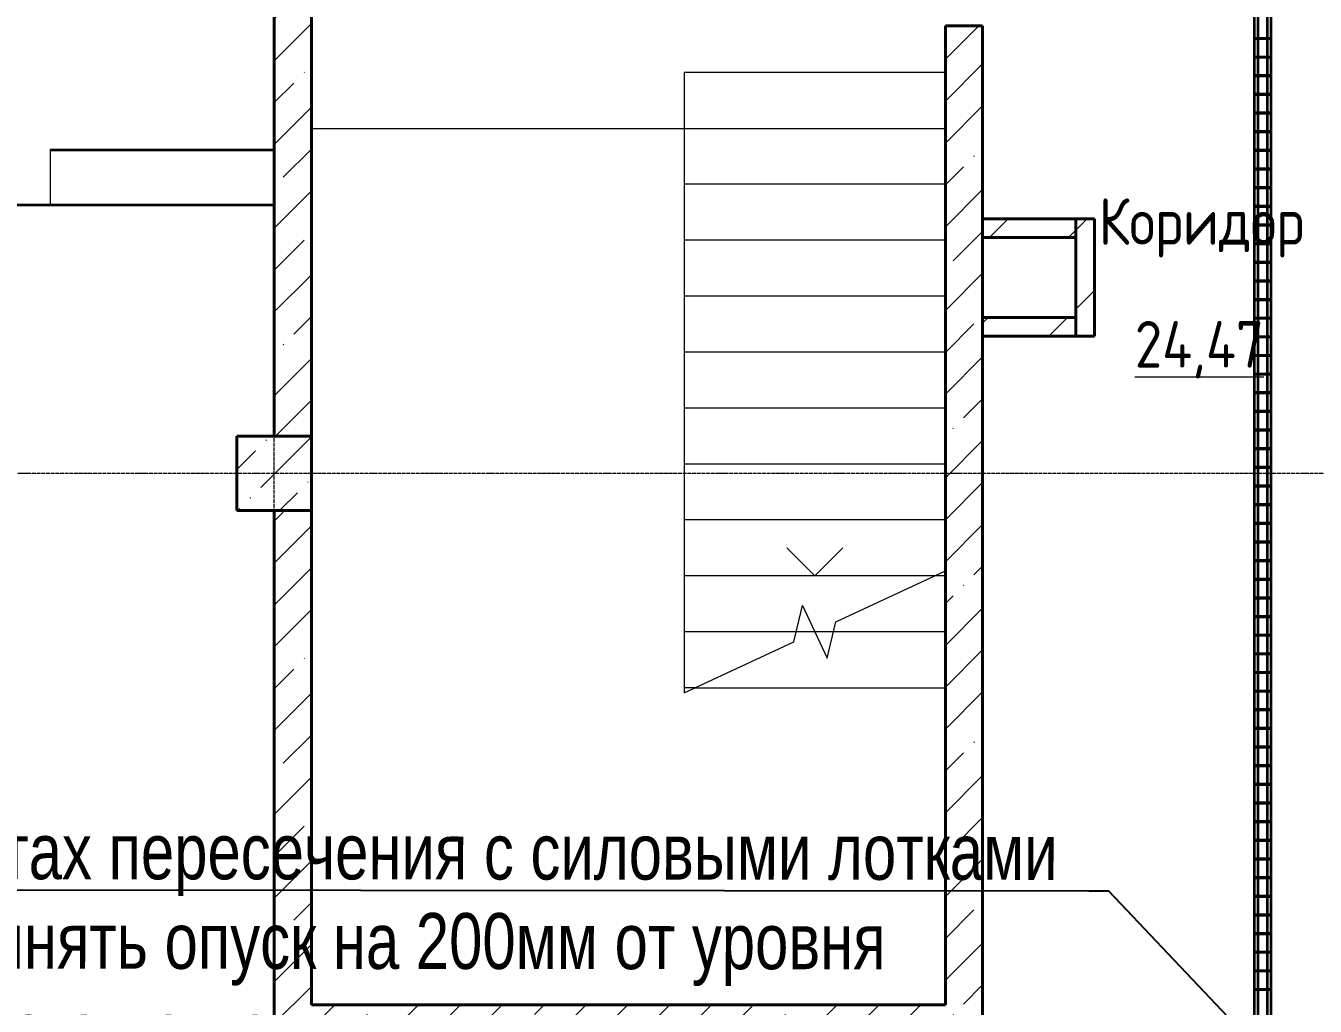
# Model space of a CAD drawing. Header units: millimetres. Extents: x 0 to 351840, y -132678 to 32417.
# Drawn here: x 325052 to 331967, y -38346 to -33088 of the extents above; entities that cross this region are included whole.
import ezdxf
from ezdxf import colors
from ezdxf.entities.mleader import LeaderData, LeaderLine
from ezdxf.math import Vec2, Vec3

# ---------------------------------------------------------------- set-up
doc = ezdxf.new("R2010")
doc.units = ezdxf.units.MM
doc.linetypes.add('BI_линия_сетки', pattern=[25, 20, -2.5, 0, -2.5])
for name, color, linetype, lineweight in [('E-CABL-TRAY-IDEN', 7, 'Continuous', 9), ('Лестницы', 7, 'Continuous', 18), ('Марки помещений', 7, 'Continuous', 20), ('Несущие колонны', 7, 'Continuous', 18), ('Оси', 7, 'Continuous', 9), ('Перекрытие', 7, 'Continuous', 18), ('Стены внутренние', 7, 'Continuous', 18), ('Стены наружные', 7, 'Continuous', 18), ('Стены несущие', 7, 'Continuous', 18), ('Стрелки вверх', 7, 'Continuous', 9)]:
    doc.layers.add(name, color=color, linetype=linetype, lineweight=lineweight)
doc.styles.add('GOST Common_1', font='GOST Common.ttf', dxfattribs={"width": 0.9, "height": 250})
doc.styles.add('новый', font='Шрифт GOST2304A.ttf', dxfattribs={"width": 0.8, "height": 250})
pattern_1 = [(45, (2e-10, 1e-10), (-224.5064, 224.5064), []), (45, (224.5, 1e-10), (-224.5064, 224.5064), [396.875, -79.375, 3.353, -76.022])]
pattern_2 = [(45, (2e-10, 1e-10), (-212.132, 212.132), [])]
pattern_3 = [(0, (2e-10, 1e-10), (1625.6, 406.4), [67.056, -1152.144, 67.056, -1152.144, -6502.4]), (0, (2e-10, 1e-10), (1625.6, 406.4), [-2438.4, 67.056, -2371.344, 67.056, -1152.144, -2844.8]), (0, (2e-10, 1e-10), (1625.6, 406.4), [-6096, 67.056, -745.744, 67.056, -1964.944]), (120, (609.6, 203.2), (-1164.7527, 1204.611), [67.056, -1152.144, 67.056, -1152.144, -6502.4]), (120, (609.6, 203.2), (-1164.7527, 1204.611), [-2438.4, 67.056, -2371.344, 67.056, -1152.144, -2844.8]), (120, (609.6, 203.2), (-1164.7527, 1204.611), [-6096, 67.056, -745.744, 67.056, -1964.944]), (240, (812.8, 1016), (-460.8473, -1611.011), [67.056, -1152.144, 67.056, -1152.144, -6502.4]), (240, (812.8, 1016), (-460.8473, -1611.011), [-2438.4, 67.056, -2371.344, 67.056, -1152.144, -2844.8]), (240, (812.8, 1016), (-460.8473, -1611.011), [-6096, 67.056, -745.744, 67.056, -1964.944])]

# ---------------------------------------------------------------- blocks, each defined once
blk = doc.blocks.new('*U49')
at = {"color": 0, "linetype": 'ByBlock', "lineweight": -2}
for p, q in [((12612.4, 47.5), (187, 47.5)), ((287.3, 42.5), (12612.4, 42.5)), ((12612.4, 27.5), (292.3, 27.5)), ((292.3, 22.5), (12612.4, 22.5)), ((3387.3, 42.5), (3387.3, 41.5)), ((3387.3, 41.5), (3387.3, 40)), ((3387.3, 40), (3387.3, 37.5)), ((3387.3, 37.5), (3387.3, -37.5)), ((3392.3, 41.5), (3392.3, 42.5)), ((3392.3, 40), (3392.3, 41.5)), ((3392.3, 37.5), (3392.3, 40)), ((3392.3, -37.5), (3392.3, 37.5)), ((3487.3, 42.5), (3487.3, 41.5)), ((3487.3, 41.5), (3487.3, 40)), ((3487.3, 40), (3487.3, 37.5)), ((3487.3, 37.5), (3487.3, -37.5)), ((3492.3, 41.5), (3492.3, 42.5)), ((3492.3, 40), (3492.3, 41.5)), ((3492.3, 37.5), (3492.3, 40)), ((3492.3, -37.5), (3492.3, 37.5)), ((3587.3, 42.5), (3587.3, 41.5)), ((3587.3, 41.5), (3587.3, 40)), ((3587.3, 40), (3587.3, 37.5)), ((3587.3, 37.5), (3587.3, -37.5)), ((3592.3, 41.5), (3592.3, 42.5)), ((3592.3, 40), (3592.3, 41.5)), ((3592.3, 37.5), (3592.3, 40)), ((3592.3, -37.5), (3592.3, 37.5)), ((3687.3, 42.5), (3687.3, 41.5)), ((3687.3, 41.5), (3687.3, 40)), ((3687.3, 40), (3687.3, 37.5)), ((3687.3, 37.5), (3687.3, -37.5)), ((3692.3, 41.5), (3692.3, 42.5)), ((3692.3, 40), (3692.3, 41.5)), ((3692.3, 37.5), (3692.3, 40)), ((3692.3, -37.5), (3692.3, 37.5)), ((3787.3, 42.5), (3787.3, 41.5)), ((3787.3, 41.5), (3787.3, 40)), ((3787.3, 40), (3787.3, 37.5)), ((3787.3, 37.5), (3787.3, -37.5)), ((3792.3, 41.5), (3792.3, 42.5)), ((3792.3, 40), (3792.3, 41.5)), ((3792.3, 37.5), (3792.3, 40)), ((3792.3, -37.5), (3792.3, 37.5)), ((3887.3, 42.5), (3887.3, 41.5)), ((3887.3, 41.5), (3887.3, 40)), ((3887.3, 40), (3887.3, 37.5)), ((3887.3, 37.5), (3887.3, -37.5)), ((3892.3, 41.5), (3892.3, 42.5)), ((3892.3, 40), (3892.3, 41.5)), ((3892.3, 37.5), (3892.3, 40)), ((3892.3, -37.5), (3892.3, 37.5)), ((3987.3, 42.5), (3987.3, 41.5)), ((3987.3, 41.5), (3987.3, 40)), ((3987.3, 40), (3987.3, 37.5)), ((3987.3, 37.5), (3987.3, -37.5)), ((3992.3, 41.5), (3992.3, 42.5)), ((3992.3, 40), (3992.3, 41.5)), ((3992.3, 37.5), (3992.3, 40)), ((3992.3, -37.5), (3992.3, 37.5)), ((4087.3, 42.5), (4087.3, 41.5)), ((4087.3, 41.5), (4087.3, 40)), ((4087.3, 40), (4087.3, 37.5)), ((4087.3, 37.5), (4087.3, -37.5)), ((4092.3, 41.5), (4092.3, 42.5)), ((4092.3, 40), (4092.3, 41.5)), ((4092.3, 37.5), (4092.3, 40)), ((4092.3, -37.5), (4092.3, 37.5)), ((4187.3, 42.5), (4187.3, 41.5)), ((4187.3, 41.5), (4187.3, 40)), ((4187.3, 40), (4187.3, 37.5)), ((4187.3, 37.5), (4187.3, -37.5)), ((4192.3, 41.5), (4192.3, 42.5)), ((4192.3, 40), (4192.3, 41.5)), ((4192.3, 37.5), (4192.3, 40)), ((4192.3, -37.5), (4192.3, 37.5)), ((4287.3, 42.5), (4287.3, 41.5)), ((4287.3, 41.5), (4287.3, 40)), ((4287.3, 40), (4287.3, 37.5)), ((4287.3, 37.5), (4287.3, -37.5)), ((4292.3, 41.5), (4292.3, 42.5)), ((4292.3, 40), (4292.3, 41.5)), ((4292.3, 37.5), (4292.3, 40)), ((4292.3, -37.5), (4292.3, 37.5)), ((4387.3, 42.5), (4387.3, 41.5)), ((4387.3, 41.5), (4387.3, 40)), ((4387.3, 40), (4387.3, 37.5)), ((4387.3, 37.5), (4387.3, -37.5)), ((4392.3, 41.5), (4392.3, 42.5)), ((4392.3, 40), (4392.3, 41.5)), ((4392.3, 37.5), (4392.3, 40)), ((4392.3, -37.5), (4392.3, 37.5)), ((4487.3, 42.5), (4487.3, 41.5)), ((4487.3, 41.5), (4487.3, 40)), ((4487.3, 40), (4487.3, 37.5)), ((4487.3, 37.5), (4487.3, -37.5)), ((4492.3, 41.5), (4492.3, 42.5)), ((4492.3, 40), (4492.3, 41.5)), ((4492.3, 37.5), (4492.3, 40)), ((4492.3, -37.5), (4492.3, 37.5)), ((4587.3, 42.5), (4587.3, 41.5)), ((4587.3, 41.5), (4587.3, 40)), ((4587.3, 40), (4587.3, 37.5)), ((4587.3, 37.5), (4587.3, -37.5)), ((4592.3, 41.5), (4592.3, 42.5)), ((4592.3, 40), (4592.3, 41.5)), ((4592.3, 37.5), (4592.3, 40)), ((4592.3, -37.5), (4592.3, 37.5)), ((4687.3, 42.5), (4687.3, 41.5)), ((4687.3, 41.5), (4687.3, 40)), ((4687.3, 40), (4687.3, 37.5)), ((4687.3, 37.5), (4687.3, -37.5)), ((4692.3, 41.5), (4692.3, 42.5)), ((4692.3, 40), (4692.3, 41.5)), ((4692.3, 37.5), (4692.3, 40)), ((4692.3, -37.5), (4692.3, 37.5)), ((4787.3, 42.5), (4787.3, 41.5)), ((4787.3, 41.5), (4787.3, 40)), ((4787.3, 40), (4787.3, 37.5)), ((4787.3, 37.5), (4787.3, -37.5)), ((4792.3, 41.5), (4792.3, 42.5)), ((4792.3, 40), (4792.3, 41.5)), ((4792.3, 37.5), (4792.3, 40)), ((4792.3, -37.5), (4792.3, 37.5)), ((4887.3, 42.5), (4887.3, 41.5)), ((4887.3, 41.5), (4887.3, 40)), ((4887.3, 40), (4887.3, 37.5)), ((4887.3, 37.5), (4887.3, -37.5)), ((4892.3, 41.5), (4892.3, 42.5)), ((4892.3, 40), (4892.3, 41.5)), ((4892.3, 37.5), (4892.3, 40)), ((4892.3, -37.5), (4892.3, 37.5)), ((4987.3, 42.5), (4987.3, 41.5)), ((4987.3, 41.5), (4987.3, 40)), ((4987.3, 40), (4987.3, 37.5)), ((4987.3, 37.5), (4987.3, -37.5)), ((4992.3, 41.5), (4992.3, 42.5)), ((4992.3, 40), (4992.3, 41.5)), ((4992.3, 37.5), (4992.3, 40)), ((4992.3, -37.5), (4992.3, 37.5)), ((5087.3, 42.5), (5087.3, 41.5)), ((5087.3, 41.5), (5087.3, 40)), ((5087.3, 40), (5087.3, 37.5)), ((5087.3, 37.5), (5087.3, -37.5)), ((5092.3, 41.5), (5092.3, 42.5)), ((5092.3, 40), (5092.3, 41.5)), ((5092.3, 37.5), (5092.3, 40)), ((5092.3, -37.5), (5092.3, 37.5)), ((5187.3, 42.5), (5187.3, 41.5)), ((5187.3, 41.5), (5187.3, 40)), ((5187.3, 40), (5187.3, 37.5)), ((5187.3, 37.5), (5187.3, -37.5)), ((5192.3, 41.5), (5192.3, 42.5)), ((5192.3, 40), (5192.3, 41.5)), ((5192.3, 37.5), (5192.3, 40)), ((5192.3, -37.5), (5192.3, 37.5)), ((5287.3, 42.5), (5287.3, 41.5)), ((5287.3, 41.5), (5287.3, 40)), ((5287.3, 40), (5287.3, 37.5)), ((5287.3, 37.5), (5287.3, -37.5)), ((5292.3, 41.5), (5292.3, 42.5)), ((5292.3, 40), (5292.3, 41.5)), ((5292.3, 37.5), (5292.3, 40)), ((5292.3, -37.5), (5292.3, 37.5)), ((5387.3, 42.5), (5387.3, 41.5)), ((5387.3, 41.5), (5387.3, 40)), ((5387.3, 40), (5387.3, 37.5)), ((5387.3, 37.5), (5387.3, -37.5)), ((5392.3, 41.5), (5392.3, 42.5)), ((5392.3, 40), (5392.3, 41.5)), ((5392.3, 37.5), (5392.3, 40)), ((5392.3, -37.5), (5392.3, 37.5)), ((5487.3, 42.5), (5487.3, 41.5)), ((5487.3, 41.5), (5487.3, 40)), ((5487.3, 40), (5487.3, 37.5)), ((5487.3, 37.5), (5487.3, -37.5)), ((5492.3, 41.5), (5492.3, 42.5)), ((5492.3, 40), (5492.3, 41.5)), ((5492.3, 37.5), (5492.3, 40)), ((5492.3, -37.5), (5492.3, 37.5)), ((5587.3, 42.5), (5587.3, 41.5)), ((5587.3, 41.5), (5587.3, 40)), ((5587.3, 40), (5587.3, 37.5)), ((5587.3, 37.5), (5587.3, -37.5)), ((5592.3, 41.5), (5592.3, 42.5)), ((5592.3, 40), (5592.3, 41.5)), ((5592.3, 37.5), (5592.3, 40)), ((5592.3, -37.5), (5592.3, 37.5)), ((5687.3, 42.5), (5687.3, 41.5)), ((5687.3, 41.5), (5687.3, 40)), ((5687.3, 40), (5687.3, 37.5)), ((5687.3, 37.5), (5687.3, -37.5)), ((5692.3, 41.5), (5692.3, 42.5)), ((5692.3, 40), (5692.3, 41.5)), ((5692.3, 37.5), (5692.3, 40)), ((5692.3, -37.5), (5692.3, 37.5)), ((5787.3, 42.5), (5787.3, 41.5)), ((5787.3, 41.5), (5787.3, 40)), ((5787.3, 40), (5787.3, 37.5)), ((5787.3, 37.5), (5787.3, -37.5)), ((5792.3, 41.5), (5792.3, 42.5)), ((5792.3, 40), (5792.3, 41.5)), ((5792.3, 37.5), (5792.3, 40)), ((5792.3, -37.5), (5792.3, 37.5)), ((5887.3, 42.5), (5887.3, 41.5)), ((5887.3, 41.5), (5887.3, 40)), ((5887.3, 40), (5887.3, 37.5)), ((5887.3, 37.5), (5887.3, -37.5)), ((5892.3, 41.5), (5892.3, 42.5)), ((5892.3, 40), (5892.3, 41.5)), ((5892.3, 37.5), (5892.3, 40)), ((5892.3, -37.5), (5892.3, 37.5)), ((5987.3, 42.5), (5987.3, 41.5)), ((5987.3, 41.5), (5987.3, 40)), ((5987.3, 40), (5987.3, 37.5)), ((5987.3, 37.5), (5987.3, -37.5)), ((5992.3, 41.5), (5992.3, 42.5)), ((5992.3, 40), (5992.3, 41.5)), ((5992.3, 37.5), (5992.3, 40)), ((5992.3, -37.5), (5992.3, 37.5)), ((6087.3, 42.5), (6087.3, 41.5)), ((6087.3, 41.5), (6087.3, 40)), ((6087.3, 40), (6087.3, 37.5)), ((6087.3, 37.5), (6087.3, -37.5)), ((6092.3, 41.5), (6092.3, 42.5)), ((6092.3, 40), (6092.3, 41.5)), ((6092.3, 37.5), (6092.3, 40)), ((6092.3, -37.5), (6092.3, 37.5)), ((6187.3, 42.5), (6187.3, 41.5)), ((6187.3, 41.5), (6187.3, 40)), ((6187.3, 40), (6187.3, 37.5)), ((6187.3, 37.5), (6187.3, -37.5)), ((6192.3, 41.5), (6192.3, 42.5)), ((6192.3, 40), (6192.3, 41.5)), ((6192.3, 37.5), (6192.3, 40)), ((6192.3, -37.5), (6192.3, 37.5)), ((6287.3, 42.5), (6287.3, 41.5)), ((6287.3, 41.5), (6287.3, 40)), ((6287.3, 40), (6287.3, 37.5)), ((6287.3, 37.5), (6287.3, -37.5)), ((6292.3, 41.5), (6292.3, 42.5)), ((6292.3, 40), (6292.3, 41.5)), ((6292.3, 37.5), (6292.3, 40)), ((6292.3, -37.5), (6292.3, 37.5)), ((6387.3, 42.5), (6387.3, 41.5)), ((6387.3, 41.5), (6387.3, 40)), ((6387.3, 40), (6387.3, 37.5)), ((6387.3, 37.5), (6387.3, -37.5)), ((6392.3, 41.5), (6392.3, 42.5)), ((6392.3, 40), (6392.3, 41.5)), ((6392.3, 37.5), (6392.3, 40)), ((6392.3, -37.5), (6392.3, 37.5)), ((6487.3, 42.5), (6487.3, 41.5)), ((6487.3, 41.5), (6487.3, 40)), ((6487.3, 40), (6487.3, 37.5)), ((6487.3, 37.5), (6487.3, -37.5)), ((6492.3, 41.5), (6492.3, 42.5)), ((6492.3, 40), (6492.3, 41.5)), ((6492.3, 37.5), (6492.3, 40)), ((6492.3, -37.5), (6492.3, 37.5)), ((6587.3, 42.5), (6587.3, 41.5)), ((6587.3, 41.5), (6587.3, 40)), ((6587.3, 40), (6587.3, 37.5)), ((6587.3, 37.5), (6587.3, -37.5)), ((6592.3, 41.5), (6592.3, 42.5)), ((6592.3, 40), (6592.3, 41.5)), ((6592.3, 37.5), (6592.3, 40)), ((6592.3, -37.5), (6592.3, 37.5)), ((6687.3, 42.5), (6687.3, 41.5)), ((6687.3, 41.5), (6687.3, 40)), ((6687.3, 40), (6687.3, 37.5)), ((6687.3, 37.5), (6687.3, -37.5)), ((6692.3, 41.5), (6692.3, 42.5)), ((6692.3, 40), (6692.3, 41.5)), ((6692.3, 37.5), (6692.3, 40)), ((6692.3, -37.5), (6692.3, 37.5)), ((6787.3, 42.5), (6787.3, 41.5)), ((6787.3, 41.5), (6787.3, 40)), ((6787.3, 40), (6787.3, 37.5)), ((6787.3, 37.5), (6787.3, -37.5)), ((6792.3, 41.5), (6792.3, 42.5)), ((6792.3, 40), (6792.3, 41.5)), ((6792.3, 37.5), (6792.3, 40)), ((6792.3, -37.5), (6792.3, 37.5)), ((6887.3, 42.5), (6887.3, 41.5)), ((6887.3, 41.5), (6887.3, 40)), ((6887.3, 40), (6887.3, 37.5)), ((6887.3, 37.5), (6887.3, -37.5)), ((6892.3, 41.5), (6892.3, 42.5)), ((6892.3, 40), (6892.3, 41.5)), ((6892.3, 37.5), (6892.3, 40)), ((6892.3, -37.5), (6892.3, 37.5)), ((6987.3, 42.5), (6987.3, 41.5)), ((6987.3, 41.5), (6987.3, 40)), ((6987.3, 40), (6987.3, 37.5)), ((6987.3, 37.5), (6987.3, -37.5)), ((6992.3, 41.5), (6992.3, 42.5)), ((6992.3, 40), (6992.3, 41.5)), ((6992.3, 37.5), (6992.3, 40)), ((6992.3, -37.5), (6992.3, 37.5)), ((7087.3, 42.5), (7087.3, 41.5)), ((7087.3, 41.5), (7087.3, 40)), ((7087.3, 40), (7087.3, 37.5)), ((7087.3, 37.5), (7087.3, -37.5)), ((7092.3, 41.5), (7092.3, 42.5)), ((7092.3, 40), (7092.3, 41.5)), ((7092.3, 37.5), (7092.3, 40)), ((7092.3, -37.5), (7092.3, 37.5)), ((7187.3, 42.5), (7187.3, 41.5)), ((7187.3, 41.5), (7187.3, 40)), ((7187.3, 40), (7187.3, 37.5)), ((7187.3, 37.5), (7187.3, -37.5)), ((7192.3, 41.5), (7192.3, 42.5)), ((7192.3, 40), (7192.3, 41.5)), ((7192.3, 37.5), (7192.3, 40)), ((7192.3, -37.5), (7192.3, 37.5)), ((7287.3, 42.5), (7287.3, 41.5)), ((7287.3, 41.5), (7287.3, 40)), ((7287.3, 40), (7287.3, 37.5)), ((7287.3, 37.5), (7287.3, -37.5)), ((7292.3, 41.5), (7292.3, 42.5)), ((7292.3, 40), (7292.3, 41.5)), ((7292.3, 37.5), (7292.3, 40)), ((7292.3, -37.5), (7292.3, 37.5)), ((7387.3, 42.5), (7387.3, 41.5)), ((7387.3, 41.5), (7387.3, 40)), ((7387.3, 40), (7387.3, 37.5)), ((7387.3, 37.5), (7387.3, -37.5)), ((7392.3, 41.5), (7392.3, 42.5)), ((7392.3, 40), (7392.3, 41.5)), ((7392.3, 37.5), (7392.3, 40)), ((7392.3, -37.5), (7392.3, 37.5)), ((7487.3, 42.5), (7487.3, 41.5)), ((7487.3, 41.5), (7487.3, 40)), ((7487.3, 40), (7487.3, 37.5)), ((7487.3, 37.5), (7487.3, -37.5)), ((7492.3, 41.5), (7492.3, 42.5)), ((7492.3, 40), (7492.3, 41.5)), ((7492.3, 37.5), (7492.3, 40)), ((7492.3, -37.5), (7492.3, 37.5)), ((7587.3, 42.5), (7587.3, 41.5)), ((7587.3, 41.5), (7587.3, 40)), ((7587.3, 40), (7587.3, 37.5)), ((7587.3, 37.5), (7587.3, -37.5)), ((7592.3, 41.5), (7592.3, 42.5)), ((7592.3, 40), (7592.3, 41.5)), ((7592.3, 37.5), (7592.3, 40)), ((7592.3, -37.5), (7592.3, 37.5)), ((7687.3, 42.5), (7687.3, 41.5)), ((7687.3, 41.5), (7687.3, 40)), ((7687.3, 40), (7687.3, 37.5)), ((7687.3, 37.5), (7687.3, -37.5)), ((7692.3, 41.5), (7692.3, 42.5)), ((7692.3, 40), (7692.3, 41.5)), ((7692.3, 37.5), (7692.3, 40)), ((7692.3, -37.5), (7692.3, 37.5)), ((7787.3, 42.5), (7787.3, 41.5)), ((7787.3, 41.5), (7787.3, 40)), ((7787.3, 40), (7787.3, 37.5)), ((7787.3, 37.5), (7787.3, -37.5)), ((7792.3, 41.5), (7792.3, 42.5)), ((7792.3, 40), (7792.3, 41.5)), ((7792.3, 37.5), (7792.3, 40)), ((7792.3, -37.5), (7792.3, 37.5)), ((7887.3, 42.5), (7887.3, 41.5)), ((7887.3, 41.5), (7887.3, 40)), ((7887.3, 40), (7887.3, 37.5)), ((7887.3, 37.5), (7887.3, -37.5)), ((7892.3, 41.5), (7892.3, 42.5)), ((7892.3, 40), (7892.3, 41.5)), ((7892.3, 37.5), (7892.3, 40)), ((7892.3, -37.5), (7892.3, 37.5)), ((7987.3, 42.5), (7987.3, 41.5)), ((7987.3, 41.5), (7987.3, 40)), ((7987.3, 40), (7987.3, 37.5)), ((7987.3, 37.5), (7987.3, -37.5)), ((7992.3, 41.5), (7992.3, 42.5)), ((7992.3, 40), (7992.3, 41.5)), ((7992.3, 37.5), (7992.3, 40)), ((7992.3, -37.5), (7992.3, 37.5)), ((8087.3, 42.5), (8087.3, 41.5)), ((8087.3, 41.5), (8087.3, 40)), ((8087.3, 40), (8087.3, 37.5)), ((8087.3, 37.5), (8087.3, -37.5)), ((8092.3, 41.5), (8092.3, 42.5)), ((8092.3, 40), (8092.3, 41.5)), ((8092.3, 37.5), (8092.3, 40)), ((8092.3, -37.5), (8092.3, 37.5)), ((8187.3, 42.5), (8187.3, 41.5)), ((8187.3, 41.5), (8187.3, 40)), ((8187.3, 40), (8187.3, 37.5)), ((8187.3, 37.5), (8187.3, -37.5)), ((8192.3, 41.5), (8192.3, 42.5)), ((8192.3, 40), (8192.3, 41.5)), ((8192.3, 37.5), (8192.3, 40)), ((8192.3, -37.5), (8192.3, 37.5)), ((8287.3, 42.5), (8287.3, 41.5)), ((8287.3, 41.5), (8287.3, 40)), ((8287.3, 40), (8287.3, 37.5)), ((8287.3, 37.5), (8287.3, -37.5)), ((8292.3, 41.5), (8292.3, 42.5)), ((8292.3, 40), (8292.3, 41.5)), ((8292.3, 37.5), (8292.3, 40)), ((8292.3, -37.5), (8292.3, 37.5)), ((8387.3, 42.5), (8387.3, 41.5)), ((8387.3, 41.5), (8387.3, 40)), ((8387.3, 40), (8387.3, 37.5)), ((8387.3, 37.5), (8387.3, -37.5)), ((8392.3, 41.5), (8392.3, 42.5)), ((8392.3, 40), (8392.3, 41.5)), ((8392.3, 37.5), (8392.3, 40)), ((8392.3, -37.5), (8392.3, 37.5)), ((8487.3, 42.5), (8487.3, 41.5)), ((8487.3, 41.5), (8487.3, 40)), ((8487.3, 40), (8487.3, 37.5)), ((8487.3, 37.5), (8487.3, -37.5)), ((8492.3, 41.5), (8492.3, 42.5)), ((8492.3, 40), (8492.3, 41.5)), ((8492.3, 37.5), (8492.3, 40)), ((8492.3, -37.5), (8492.3, 37.5)), ((187, -47.5), (12612.4, -47.5)), ((12612.4, -42.5), (287.3, -42.5)), ((12612.4, -22.5), (292.3, -22.5)), ((292.3, -27.5), (12612.4, -27.5)), ((3387.3, -37.5), (3387.3, -40)), ((3387.3, -40), (3387.3, -41.5)), ((3387.3, -41.5), (3387.3, -42.5)), ((3392.3, -40), (3392.3, -37.5)), ((3392.3, -41.5), (3392.3, -40)), ((3392.3, -42.5), (3392.3, -41.5)), ((3487.3, -37.5), (3487.3, -40)), ((3487.3, -40), (3487.3, -41.5)), ((3487.3, -41.5), (3487.3, -42.5)), ((3492.3, -40), (3492.3, -37.5)), ((3492.3, -41.5), (3492.3, -40)), ((3492.3, -42.5), (3492.3, -41.5)), ((3587.3, -37.5), (3587.3, -40)), ((3587.3, -40), (3587.3, -41.5)), ((3587.3, -41.5), (3587.3, -42.5)), ((3592.3, -40), (3592.3, -37.5)), ((3592.3, -41.5), (3592.3, -40)), ((3592.3, -42.5), (3592.3, -41.5)), ((3687.3, -37.5), (3687.3, -40)), ((3687.3, -40), (3687.3, -41.5)), ((3687.3, -41.5), (3687.3, -42.5)), ((3692.3, -40), (3692.3, -37.5)), ((3692.3, -41.5), (3692.3, -40)), ((3692.3, -42.5), (3692.3, -41.5)), ((3787.3, -37.5), (3787.3, -40)), ((3787.3, -40), (3787.3, -41.5)), ((3787.3, -41.5), (3787.3, -42.5)), ((3792.3, -40), (3792.3, -37.5)), ((3792.3, -41.5), (3792.3, -40)), ((3792.3, -42.5), (3792.3, -41.5)), ((3887.3, -37.5), (3887.3, -40)), ((3887.3, -40), (3887.3, -41.5)), ((3887.3, -41.5), (3887.3, -42.5)), ((3892.3, -40), (3892.3, -37.5)), ((3892.3, -41.5), (3892.3, -40)), ((3892.3, -42.5), (3892.3, -41.5)), ((3987.3, -37.5), (3987.3, -40)), ((3987.3, -40), (3987.3, -41.5)), ((3987.3, -41.5), (3987.3, -42.5)), ((3992.3, -40), (3992.3, -37.5)), ((3992.3, -41.5), (3992.3, -40)), ((3992.3, -42.5), (3992.3, -41.5)), ((4087.3, -37.5), (4087.3, -40)), ((4087.3, -40), (4087.3, -41.5)), ((4087.3, -41.5), (4087.3, -42.5)), ((4092.3, -40), (4092.3, -37.5)), ((4092.3, -41.5), (4092.3, -40)), ((4092.3, -42.5), (4092.3, -41.5)), ((4187.3, -37.5), (4187.3, -40)), ((4187.3, -40), (4187.3, -41.5)), ((4187.3, -41.5), (4187.3, -42.5)), ((4192.3, -40), (4192.3, -37.5)), ((4192.3, -41.5), (4192.3, -40)), ((4192.3, -42.5), (4192.3, -41.5)), ((4287.3, -37.5), (4287.3, -40)), ((4287.3, -40), (4287.3, -41.5)), ((4287.3, -41.5), (4287.3, -42.5)), ((4292.3, -40), (4292.3, -37.5)), ((4292.3, -41.5), (4292.3, -40)), ((4292.3, -42.5), (4292.3, -41.5)), ((4387.3, -37.5), (4387.3, -40)), ((4387.3, -40), (4387.3, -41.5)), ((4387.3, -41.5), (4387.3, -42.5)), ((4392.3, -40), (4392.3, -37.5)), ((4392.3, -41.5), (4392.3, -40)), ((4392.3, -42.5), (4392.3, -41.5)), ((4487.3, -37.5), (4487.3, -40)), ((4487.3, -40), (4487.3, -41.5)), ((4487.3, -41.5), (4487.3, -42.5)), ((4492.3, -40), (4492.3, -37.5)), ((4492.3, -41.5), (4492.3, -40)), ((4492.3, -42.5), (4492.3, -41.5)), ((4587.3, -37.5), (4587.3, -40)), ((4587.3, -40), (4587.3, -41.5)), ((4587.3, -41.5), (4587.3, -42.5)), ((4592.3, -40), (4592.3, -37.5)), ((4592.3, -41.5), (4592.3, -40)), ((4592.3, -42.5), (4592.3, -41.5)), ((4687.3, -37.5), (4687.3, -40)), ((4687.3, -40), (4687.3, -41.5)), ((4687.3, -41.5), (4687.3, -42.5)), ((4692.3, -40), (4692.3, -37.5)), ((4692.3, -41.5), (4692.3, -40)), ((4692.3, -42.5), (4692.3, -41.5)), ((4787.3, -37.5), (4787.3, -40)), ((4787.3, -40), (4787.3, -41.5)), ((4787.3, -41.5), (4787.3, -42.5)), ((4792.3, -40), (4792.3, -37.5)), ((4792.3, -41.5), (4792.3, -40)), ((4792.3, -42.5), (4792.3, -41.5)), ((4887.3, -37.5), (4887.3, -40)), ((4887.3, -40), (4887.3, -41.5)), ((4887.3, -41.5), (4887.3, -42.5)), ((4892.3, -40), (4892.3, -37.5)), ((4892.3, -41.5), (4892.3, -40)), ((4892.3, -42.5), (4892.3, -41.5)), ((4987.3, -37.5), (4987.3, -40)), ((4987.3, -40), (4987.3, -41.5)), ((4987.3, -41.5), (4987.3, -42.5)), ((4992.3, -40), (4992.3, -37.5)), ((4992.3, -41.5), (4992.3, -40)), ((4992.3, -42.5), (4992.3, -41.5)), ((5087.3, -37.5), (5087.3, -40)), ((5087.3, -40), (5087.3, -41.5)), ((5087.3, -41.5), (5087.3, -42.5)), ((5092.3, -40), (5092.3, -37.5)), ((5092.3, -41.5), (5092.3, -40)), ((5092.3, -42.5), (5092.3, -41.5)), ((5187.3, -37.5), (5187.3, -40)), ((5187.3, -40), (5187.3, -41.5)), ((5187.3, -41.5), (5187.3, -42.5)), ((5192.3, -40), (5192.3, -37.5)), ((5192.3, -41.5), (5192.3, -40)), ((5192.3, -42.5), (5192.3, -41.5)), ((5287.3, -37.5), (5287.3, -40)), ((5287.3, -40), (5287.3, -41.5)), ((5287.3, -41.5), (5287.3, -42.5)), ((5292.3, -40), (5292.3, -37.5)), ((5292.3, -41.5), (5292.3, -40)), ((5292.3, -42.5), (5292.3, -41.5)), ((5387.3, -37.5), (5387.3, -40)), ((5387.3, -40), (5387.3, -41.5)), ((5387.3, -41.5), (5387.3, -42.5)), ((5392.3, -40), (5392.3, -37.5)), ((5392.3, -41.5), (5392.3, -40)), ((5392.3, -42.5), (5392.3, -41.5)), ((5487.3, -37.5), (5487.3, -40)), ((5487.3, -40), (5487.3, -41.5)), ((5487.3, -41.5), (5487.3, -42.5)), ((5492.3, -40), (5492.3, -37.5)), ((5492.3, -41.5), (5492.3, -40)), ((5492.3, -42.5), (5492.3, -41.5)), ((5587.3, -37.5), (5587.3, -40)), ((5587.3, -40), (5587.3, -41.5)), ((5587.3, -41.5), (5587.3, -42.5)), ((5592.3, -40), (5592.3, -37.5)), ((5592.3, -41.5), (5592.3, -40)), ((5592.3, -42.5), (5592.3, -41.5)), ((5687.3, -37.5), (5687.3, -40)), ((5687.3, -40), (5687.3, -41.5)), ((5687.3, -41.5), (5687.3, -42.5)), ((5692.3, -40), (5692.3, -37.5)), ((5692.3, -41.5), (5692.3, -40)), ((5692.3, -42.5), (5692.3, -41.5)), ((5787.3, -37.5), (5787.3, -40)), ((5787.3, -40), (5787.3, -41.5)), ((5787.3, -41.5), (5787.3, -42.5)), ((5792.3, -40), (5792.3, -37.5)), ((5792.3, -41.5), (5792.3, -40)), ((5792.3, -42.5), (5792.3, -41.5)), ((5887.3, -37.5), (5887.3, -40)), ((5887.3, -40), (5887.3, -41.5)), ((5887.3, -41.5), (5887.3, -42.5)), ((5892.3, -40), (5892.3, -37.5)), ((5892.3, -41.5), (5892.3, -40)), ((5892.3, -42.5), (5892.3, -41.5)), ((5987.3, -37.5), (5987.3, -40)), ((5987.3, -40), (5987.3, -41.5)), ((5987.3, -41.5), (5987.3, -42.5)), ((5992.3, -40), (5992.3, -37.5)), ((5992.3, -41.5), (5992.3, -40)), ((5992.3, -42.5), (5992.3, -41.5)), ((6087.3, -37.5), (6087.3, -40)), ((6087.3, -40), (6087.3, -41.5)), ((6087.3, -41.5), (6087.3, -42.5)), ((6092.3, -40), (6092.3, -37.5)), ((6092.3, -41.5), (6092.3, -40)), ((6092.3, -42.5), (6092.3, -41.5)), ((6187.3, -37.5), (6187.3, -40)), ((6187.3, -40), (6187.3, -41.5)), ((6187.3, -41.5), (6187.3, -42.5)), ((6192.3, -40), (6192.3, -37.5)), ((6192.3, -41.5), (6192.3, -40)), ((6192.3, -42.5), (6192.3, -41.5)), ((6287.3, -37.5), (6287.3, -40)), ((6287.3, -40), (6287.3, -41.5)), ((6287.3, -41.5), (6287.3, -42.5)), ((6292.3, -40), (6292.3, -37.5)), ((6292.3, -41.5), (6292.3, -40)), ((6292.3, -42.5), (6292.3, -41.5)), ((6387.3, -37.5), (6387.3, -40)), ((6387.3, -40), (6387.3, -41.5)), ((6387.3, -41.5), (6387.3, -42.5)), ((6392.3, -40), (6392.3, -37.5)), ((6392.3, -41.5), (6392.3, -40)), ((6392.3, -42.5), (6392.3, -41.5)), ((6487.3, -37.5), (6487.3, -40)), ((6487.3, -40), (6487.3, -41.5)), ((6487.3, -41.5), (6487.3, -42.5)), ((6492.3, -40), (6492.3, -37.5)), ((6492.3, -41.5), (6492.3, -40)), ((6492.3, -42.5), (6492.3, -41.5)), ((6587.3, -37.5), (6587.3, -40)), ((6587.3, -40), (6587.3, -41.5)), ((6587.3, -41.5), (6587.3, -42.5)), ((6592.3, -40), (6592.3, -37.5)), ((6592.3, -41.5), (6592.3, -40)), ((6592.3, -42.5), (6592.3, -41.5)), ((6687.3, -37.5), (6687.3, -40)), ((6687.3, -40), (6687.3, -41.5)), ((6687.3, -41.5), (6687.3, -42.5)), ((6692.3, -40), (6692.3, -37.5)), ((6692.3, -41.5), (6692.3, -40)), ((6692.3, -42.5), (6692.3, -41.5)), ((6787.3, -37.5), (6787.3, -40)), ((6787.3, -40), (6787.3, -41.5)), ((6787.3, -41.5), (6787.3, -42.5)), ((6792.3, -40), (6792.3, -37.5)), ((6792.3, -41.5), (6792.3, -40)), ((6792.3, -42.5), (6792.3, -41.5)), ((6887.3, -37.5), (6887.3, -40)), ((6887.3, -40), (6887.3, -41.5)), ((6887.3, -41.5), (6887.3, -42.5)), ((6892.3, -40), (6892.3, -37.5)), ((6892.3, -41.5), (6892.3, -40)), ((6892.3, -42.5), (6892.3, -41.5)), ((6987.3, -37.5), (6987.3, -40)), ((6987.3, -40), (6987.3, -41.5)), ((6987.3, -41.5), (6987.3, -42.5)), ((6992.3, -40), (6992.3, -37.5)), ((6992.3, -41.5), (6992.3, -40)), ((6992.3, -42.5), (6992.3, -41.5)), ((7087.3, -37.5), (7087.3, -40)), ((7087.3, -40), (7087.3, -41.5)), ((7087.3, -41.5), (7087.3, -42.5)), ((7092.3, -40), (7092.3, -37.5)), ((7092.3, -41.5), (7092.3, -40)), ((7092.3, -42.5), (7092.3, -41.5)), ((7187.3, -37.5), (7187.3, -40)), ((7187.3, -40), (7187.3, -41.5)), ((7187.3, -41.5), (7187.3, -42.5)), ((7192.3, -40), (7192.3, -37.5)), ((7192.3, -41.5), (7192.3, -40)), ((7192.3, -42.5), (7192.3, -41.5)), ((7287.3, -37.5), (7287.3, -40)), ((7287.3, -40), (7287.3, -41.5)), ((7287.3, -41.5), (7287.3, -42.5)), ((7292.3, -40), (7292.3, -37.5)), ((7292.3, -41.5), (7292.3, -40)), ((7292.3, -42.5), (7292.3, -41.5)), ((7387.3, -37.5), (7387.3, -40)), ((7387.3, -40), (7387.3, -41.5)), ((7387.3, -41.5), (7387.3, -42.5)), ((7392.3, -40), (7392.3, -37.5)), ((7392.3, -41.5), (7392.3, -40)), ((7392.3, -42.5), (7392.3, -41.5)), ((7487.3, -37.5), (7487.3, -40)), ((7487.3, -40), (7487.3, -41.5)), ((7487.3, -41.5), (7487.3, -42.5)), ((7492.3, -40), (7492.3, -37.5)), ((7492.3, -41.5), (7492.3, -40)), ((7492.3, -42.5), (7492.3, -41.5)), ((7587.3, -37.5), (7587.3, -40)), ((7587.3, -40), (7587.3, -41.5)), ((7587.3, -41.5), (7587.3, -42.5)), ((7592.3, -40), (7592.3, -37.5)), ((7592.3, -41.5), (7592.3, -40)), ((7592.3, -42.5), (7592.3, -41.5)), ((7687.3, -37.5), (7687.3, -40)), ((7687.3, -40), (7687.3, -41.5)), ((7687.3, -41.5), (7687.3, -42.5)), ((7692.3, -40), (7692.3, -37.5)), ((7692.3, -41.5), (7692.3, -40)), ((7692.3, -42.5), (7692.3, -41.5)), ((7787.3, -37.5), (7787.3, -40)), ((7787.3, -40), (7787.3, -41.5)), ((7787.3, -41.5), (7787.3, -42.5)), ((7792.3, -40), (7792.3, -37.5)), ((7792.3, -41.5), (7792.3, -40)), ((7792.3, -42.5), (7792.3, -41.5)), ((7887.3, -37.5), (7887.3, -40)), ((7887.3, -40), (7887.3, -41.5)), ((7887.3, -41.5), (7887.3, -42.5)), ((7892.3, -40), (7892.3, -37.5)), ((7892.3, -41.5), (7892.3, -40)), ((7892.3, -42.5), (7892.3, -41.5)), ((7987.3, -37.5), (7987.3, -40)), ((7987.3, -40), (7987.3, -41.5)), ((7987.3, -41.5), (7987.3, -42.5)), ((7992.3, -40), (7992.3, -37.5)), ((7992.3, -41.5), (7992.3, -40)), ((7992.3, -42.5), (7992.3, -41.5)), ((8087.3, -37.5), (8087.3, -40)), ((8087.3, -40), (8087.3, -41.5)), ((8087.3, -41.5), (8087.3, -42.5)), ((8092.3, -40), (8092.3, -37.5)), ((8092.3, -41.5), (8092.3, -40)), ((8092.3, -42.5), (8092.3, -41.5)), ((8187.3, -37.5), (8187.3, -40)), ((8187.3, -40), (8187.3, -41.5)), ((8187.3, -41.5), (8187.3, -42.5)), ((8192.3, -40), (8192.3, -37.5)), ((8192.3, -41.5), (8192.3, -40)), ((8192.3, -42.5), (8192.3, -41.5)), ((8287.3, -37.5), (8287.3, -40)), ((8287.3, -40), (8287.3, -41.5)), ((8287.3, -41.5), (8287.3, -42.5)), ((8292.3, -40), (8292.3, -37.5)), ((8292.3, -41.5), (8292.3, -40)), ((8292.3, -42.5), (8292.3, -41.5)), ((8387.3, -37.5), (8387.3, -40)), ((8387.3, -40), (8387.3, -41.5)), ((8387.3, -41.5), (8387.3, -42.5)), ((8392.3, -40), (8392.3, -37.5)), ((8392.3, -41.5), (8392.3, -40)), ((8392.3, -42.5), (8392.3, -41.5)), ((8487.3, -37.5), (8487.3, -40)), ((8487.3, -40), (8487.3, -41.5)), ((8487.3, -41.5), (8487.3, -42.5)), ((8492.3, -40), (8492.3, -37.5)), ((8492.3, -41.5), (8492.3, -40)), ((8492.3, -42.5), (8492.3, -41.5))]:
    blk.add_line(p, q, dxfattribs=at)
for centre, start, end in [((3389.8, 40), 180, 0), ((3489.8, 40), 180, 0), ((3589.8, 40), 180, 0), ((3689.8, 40), 180, 0), ((3789.8, 40), 180, 0), ((3889.8, 40), 180, 0), ((3989.8, 40), 180, 0), ((4089.8, 40), 180, 0), ((4189.8, 40), 180, 0), ((4289.8, 40), 180, 0), ((4389.8, 40), 180, 0), ((4489.8, 40), 180, 0), ((4589.8, 40), 180, 0), ((4689.8, 40), 180, 0), ((4789.8, 40), 180, 0), ((4889.8, 40), 180, 0), ((4989.8, 40), 180, 0), ((5089.8, 40), 180, 0), ((5189.8, 40), 180, 0), ((5289.8, 40), 180, 0), ((5389.8, 40), 180, 0), ((5489.8, 40), 180, 0), ((5589.8, 40), 180, 0), ((5689.8, 40), 180, 0), ((5789.8, 40), 180, 0), ((5889.8, 40), 180, 0), ((5989.8, 40), 180, 0), ((6089.8, 40), 180, 0), ((6189.8, 40), 180, 0), ((6289.8, 40), 180, 0), ((6389.8, 40), 180, 0), ((6489.8, 40), 180, 0), ((6589.8, 40), 180, 0), ((6689.8, 40), 180, 0), ((6789.8, 40), 180, 0), ((6889.8, 40), 180, 0), ((6989.8, 40), 180, 0), ((7089.8, 40), 180, 0), ((7189.8, 40), 180, 0), ((7289.8, 40), 180, 0), ((7389.8, 40), 180, 0), ((7489.8, 40), 180, 0), ((7589.8, 40), 180, 0), ((7689.8, 40), 180, 0), ((7789.8, 40), 180, 0), ((7889.8, 40), 180, 0), ((7989.8, 40), 180, 0), ((8089.8, 40), 180, 0), ((8189.8, 40), 180, 0), ((8289.8, 40), 180, 0), ((8389.8, 40), 180, 0), ((8489.8, 40), 180, 0), ((3389.8, -40), 0, 180), ((3489.8, -40), 0, 180), ((3589.8, -40), 0, 180), ((3689.8, -40), 0, 180), ((3789.8, -40), 0, 180), ((3889.8, -40), 0, 180), ((3989.8, -40), 0, 180), ((4089.8, -40), 0, 180), ((4189.8, -40), 0, 180), ((4289.8, -40), 0, 180), ((4389.8, -40), 0, 180), ((4489.8, -40), 0, 180), ((4589.8, -40), 0, 180), ((4689.8, -40), 0, 180), ((4789.8, -40), 0, 180), ((4889.8, -40), 0, 180), ((4989.8, -40), 0, 180), ((5089.8, -40), 0, 180), ((5189.8, -40), 0, 180), ((5289.8, -40), 0, 180), ((5389.8, -40), 0, 180), ((5489.8, -40), 0, 180), ((5589.8, -40), 0, 180), ((5689.8, -40), 0, 180), ((5789.8, -40), 0, 180), ((5889.8, -40), 0, 180), ((5989.8, -40), 0, 180), ((6089.8, -40), 0, 180), ((6189.8, -40), 0, 180), ((6289.8, -40), 0, 180), ((6389.8, -40), 0, 180), ((6489.8, -40), 0, 180), ((6589.8, -40), 0, 180), ((6689.8, -40), 0, 180), ((6789.8, -40), 0, 180), ((6889.8, -40), 0, 180), ((6989.8, -40), 0, 180), ((7089.8, -40), 0, 180), ((7189.8, -40), 0, 180), ((7289.8, -40), 0, 180), ((7389.8, -40), 0, 180), ((7489.8, -40), 0, 180), ((7589.8, -40), 0, 180), ((7689.8, -40), 0, 180), ((7789.8, -40), 0, 180), ((7889.8, -40), 0, 180), ((7989.8, -40), 0, 180), ((8089.8, -40), 0, 180), ((8189.8, -40), 0, 180), ((8289.8, -40), 0, 180), ((8389.8, -40), 0, 180), ((8489.8, -40), 0, 180)]:
    blk.add_arc(centre, 2.5, start, end, dxfattribs=at)
blk = doc.blocks.new('_DotSmall')
at = {"color": 0, "linetype": 'ByBlock', "const_width": 0.5}
blk.add_lwpolyline([(-0.0625, 0, 1), (0.0625, 0, 1)], format="xyb", close=True, dxfattribs=at)
blk = doc.blocks.new('_временные_конструкции_колонны_монолитные_прямоугольная - _временная_конструкция_колонна_400x400-V17-01 Этаж__0_000___Отделочный_')
at = {"layer": 'Несущие колонны', "lineweight": 9}
h = blk.add_hatch(dxfattribs=at)
h.set_pattern_fill('FP_19', color=9, style=0, pattern_type=2)
h.set_pattern_definition([(45, (-26950, -13900), (84.18955, 308.69595), [396.875, -79.375, 3.353, -76.022])])
h.paths.add_polyline_path([(200, -200), (200, 200), (-200, 200), (-200, -200)])
at = {"layer": 'Несущие колонны', "color": 9, "lineweight": 40}
for p, q in [((200, 200), (-200, 200)), ((-200, 200), (-200, -200)), ((200, -200), (200, 200)), ((-200, -200), (200, -200))]:
    blk.add_line(p, q, dxfattribs=at)
blk = doc.blocks.new('A$C13a22a9d')
at = {"layer": 'Стены внутренние', "lineweight": 9}
h = blk.add_hatch(dxfattribs=at)
h.set_pattern_fill('FP_36', color=9, style=0, pattern_type=2)
h.set_pattern_definition(pattern_2)
h.paths.add_polyline_path([(30750, 15165), (31250, 15165), (31250, 15265), (30750, 15265)])
h = blk.add_hatch(dxfattribs=at)
h.set_pattern_fill('FP_35', color=9, style=0, pattern_type=2)
h.set_pattern_definition(pattern_3)
h.paths.add_polyline_path([(31250, 14635), (31350, 14635), (31350, 15265), (31250, 15265)])
h = blk.add_hatch(dxfattribs=at)
h.set_pattern_fill('FP_36', color=9, style=0, pattern_type=2)
h.set_pattern_definition(pattern_2)
h.paths.add_polyline_path([(31250, 14635), (31350, 14635), (31350, 15265), (31250, 15265)])
h = blk.add_hatch(dxfattribs=at)
h.set_pattern_fill('FP_35', color=9, style=0, pattern_type=2)
h.set_pattern_definition(pattern_3)
h.paths.add_polyline_path([(31250, 14635), (31250, 14735), (30750, 14735), (30750, 14635)])
h = blk.add_hatch(dxfattribs=at)
h.set_pattern_fill('FP_36', color=9, style=0, pattern_type=2)
h.set_pattern_definition(pattern_2)
h.paths.add_polyline_path([(31250, 14635), (31250, 14735), (30750, 14735), (30750, 14635)])
at = {"layer": 'Стены наружные', "lineweight": 9}
h = blk.add_hatch(dxfattribs=at)
h.set_pattern_fill('FP_34', color=9, style=0, pattern_type=2)
h.set_pattern_definition(pattern_1)
h.paths.add_polyline_path([(27150, 14100), (27150, 17800), (26950, 17800), (26950, 14100)])
h = blk.add_hatch(dxfattribs=at)
h.set_pattern_fill('FP_34', color=9, style=0, pattern_type=2)
h.set_pattern_definition(pattern_1)
h.paths.add_polyline_path([(30750, 11050), (30750, 16300), (30550, 16300), (30550, 11050)])
h.paths.add_polyline_path([(30750, 17600), (30750, 17800), (30550, 17800), (30550, 17600)])
h = blk.add_hatch(dxfattribs=at)
h.set_pattern_fill('FP_34', color=9, style=0, pattern_type=2)
h.set_pattern_definition(pattern_1)
h.paths.add_polyline_path([(27150, 10850), (27150, 13700), (26950, 13700), (26950, 10850)])
h = blk.add_hatch(dxfattribs=at)
h.set_pattern_fill('FP_34', color=9, style=0, pattern_type=2)
h.set_pattern_definition(pattern_1)
h.paths.add_polyline_path([(29929.2, 10850), (30750, 10850), (30750, 11050), (27150, 11050), (27150, 10850), (28087.6, 10850)])
at = {"layer": 'Лестницы', "color": 9}
for p, q in [((29963.3, 13102.8), (30550, 13376.4)), ((29736.7, 12997.2), (29784, 13191.6)), ((29784, 13191.6), (29916, 12908.4)), ((29916, 12908.4), (29963.3, 13102.8)), ((29150, 12723.6), (29736.7, 12997.2)), ((29150, 12750), (29150, 12723.6)), ((29206.6, 12750), (29150, 12750)), ((29206.6, 12750), (29150, 12750))]:
    blk.add_line(p, q, dxfattribs=at)
at = {"layer": 'Оси', "color": 9, "linetype": 'BI_линия_сетки'}
for p, q in [((26950, -3627.3), (26950, 29372.3)), ((-4869.1, 13900), (49050, 13900))]:
    blk.add_line(p, q, dxfattribs=at)
at = {"layer": 'Перекрытие', "color": 9, "lineweight": 9}
for p, q in [((30550, 16050), (29150, 16050)), ((29150, 16050), (29150, 12750)), ((27150, 15750), (30550, 15750)), ((25750, 15633.7), (26950, 15633.7)), ((25750, 15343.7), (25750, 15628.7)), ((30550, 15450), (29150, 15450)), ((30550, 15150), (29150, 15150)), ((30550, 14850), (29150, 14850)), ((30550, 14550), (29150, 14550)), ((30550, 14250), (29150, 14250)), ((30550, 13950), (29150, 13950)), ((30550, 13650), (29150, 13650)), ((30550, 13350), (29150, 13350)), ((30550, 13050), (29150, 13050)), ((29206.6, 12750), (30550, 12750))]:
    blk.add_line(p, q, dxfattribs=at)
at = {"layer": 'Стены наружные', "color": 9}
for p, q in [((25750, 15638.7), (26950, 15638.7)), ((25750, 15628.7), (25750, 15638.7)), ((26950, 15628.7), (25750, 15628.7)), ((15900, 15343.7), (26950, 15343.7)), ((26950, 15333.7), (15900, 15333.7)), ((25750, 15343.7), (25750, 15333.7))]:
    blk.add_line(p, q, dxfattribs=at)
at = {"layer": 'Стены несущие', "color": 9, "lineweight": 40}
for p, q in [((26950, 17900), (26950, 14100)), ((27150, 14100), (27150, 17600)), ((30750, 16300), (30550, 16300)), ((30550, 16300), (30550, 11050)), ((30750, 10970), (30750, 16300)), ((31350, 15265), (30750, 15265)), ((31250, 15265), (31250, 14635)), ((31350, 14635), (31350, 15265)), ((30750, 15165), (31250, 15165)), ((31250, 14735), (30750, 14735)), ((30750, 14635), (31350, 14635)), ((26950, 13700), (26950, 8100)), ((27150, 11050), (27150, 13700)), ((30550, 11050), (27150, 11050))]:
    blk.add_line(p, q, dxfattribs=at)
at = {"layer": 'Стрелки вверх', "color": 9}
for q in [(29700, 13500), (30000, 13500)]:
    blk.add_line((29850, 13350), q, dxfattribs=at)
at = {"layer": 'Несущие колонны', "color": 9}
blk.add_blockref('_временные_конструкции_колонны_монолитные_прямоугольная - _временная_конструкция_колонна_400x400-V17-01 Этаж__0_000___Отделочный_', (26950, 13900), dxfattribs=at)
at = {"layer": 'Марки помещений', "color": 9, "lineweight": 9, "char_height": 250, "attachment_point": 1, "style": 'GOST Common_1'}
for s, insert, width in [('Коридор', (31372.8, 15375.9), 1385.316), ('\\L24,47', (31566.3, 14716.9), 916.329)]:
    blk.add_mtext(s, dxfattribs=dict(at, insert=insert, width=width))

msp = doc.modelspace()

# ---------------------------------------------------------------- block references
msp.add_blockref('A$C13a22a9d', (299433.4, -49388.2))
at = {"color": 1, "rotation": 270}
msp.add_blockref('*U49', (331685.6, -29766.5), dxfattribs=at)

# ---------------------------------------------------------------- leaders
at = {"layer": 'E-CABL-TRAY-IDEN', "color": 0}
ml = msp.add_multileader_mtext('Standard', dxfattribs=at)
ml.set_content('{\\C0;в местах пересечения с силовыми лотками выполнять опуск на 200мм от уровня силового лотка}', color=1, style='новый')
ml.set_leader_properties()
ml.set_arrow_properties(name='DOTSMALL')
ml.build(insert=Vec2(0, 0))
ml.multileader.update_dxf_attribs({"text_left_attachment_type": 6, "text_right_attachment_type": 6, "dogleg_length": 107.1, "arrow_head_size": 300})
ctx = ml.context
ctx.base_point, ctx.char_height, ctx.arrow_head_size, ctx.landing_gap_size, ctx.plane_origin, ctx.plane_x_axis, ctx.plane_y_axis = Vec3(324871, -37724.5), 300, 300, 10, Vec3(290999.9, -21866.5), Vec3(1, -0.000677), Vec3(0.000677, 1)
ctx.left_attachment, ctx.right_attachment = 6, 6
notes = []
notes.append((ctx, [(0, (1, 1, 0), (330860.9, -37728.5), (-1, 0.000677), 107.1, [(0, [(331645.6, -38556.3)], 0, [])])]))
ctx.mtext.insert, ctx.mtext.text_direction, ctx.mtext.rotation, ctx.mtext.width, ctx.mtext.defined_height, ctx.mtext.line_spacing_factor, ctx.mtext.line_spacing_style, ctx.mtext.flow_direction = Vec3(324101.2, -37364), Vec3(1, -0.000677), 6.282508, 6701.026, 388.8, 0.96, 2, 5
for ctx, leaders in notes:
    for number, flags, end, landing, length, lines in leaders:
        leader = LeaderData()
        leader.index, (leader.has_last_leader_line, leader.has_dogleg_vector, leader.attachment_direction) = number, flags
        leader.last_leader_point, leader.dogleg_vector, leader.dogleg_length = Vec3(end), Vec3(landing), length
        for number, points, colour, breaks in lines:
            line = LeaderLine()
            line.index, line.vertices, line.color, line.breaks = number, Vec3.list(points), colors.encode_raw_color(colour), breaks
            leader.lines.append(line)
        ctx.leaders.append(leader)

doc.saveas('drawing.dxf')
